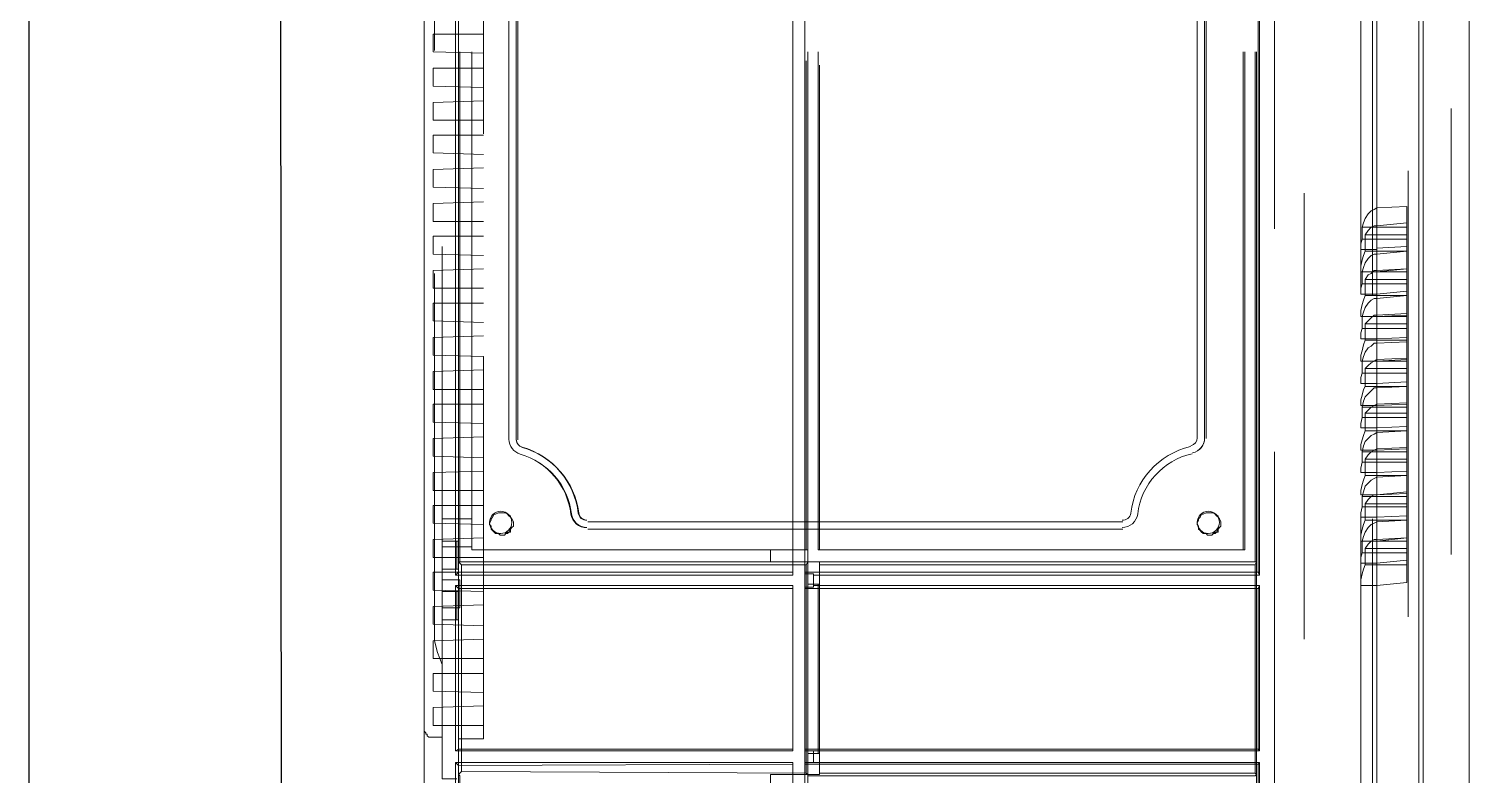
# Model space of a CAD drawing. Header units: millimetres. Extents: x 2788 to 2954, y 1337 to 1391.
# Drawn here: x 2902.646 to 2903.671, y 1353.417 to 1353.948 of the extents above; entities that cross this region are included whole.
import ezdxf

# ---------------------------------------------------------------- set-up
doc = ezdxf.new("R2010")
doc.units = ezdxf.units.MM
doc.layers.add('PDF_0', color=7, linetype='Continuous')

msp = doc.modelspace()

# ---------------------------------------------------------------- linework, layer by layer
at = {"layer": 'PDF_0', "lineweight": 25}
for points in [[(2902.8256, 1353.3319), (2902.8246, 1354.7162)], [(2902.6457, 1354.712), (2902.6457, 1349.0507)]]:
    msp.add_lwpolyline(points, dxfattribs=at)
at = {"layer": 'PDF_0', "lineweight": 15}
for points in [[(2903.6056, 1354.5246), (2903.6056, 1352.4534), (2903.6056, 1352.4513), (2903.522, 1352.4513), (2903.522, 1352.4534), (2903.522, 1352.5116), (2902.9494, 1352.5116), (2902.9494, 1352.4555), (2902.9494, 1352.4513), (2902.9272, 1352.4513), (2902.9272, 1352.4555), (2902.9272, 1352.6683)], [(2902.9516, 1354.4537), (2902.9516, 1353.5615), (2902.9494, 1353.5594)], [(2903.1897, 1353.5615), (2903.1897, 1353.5922), (2903.1897, 1353.5975), (2903.1897, 1354.4114), (2903.1897, 1354.4167), (2903.1897, 1354.4537)], [(2903.1982, 1354.4537), (2903.1982, 1354.4167), (2903.1982, 1354.4114), (2903.1982, 1353.5975), (2903.1982, 1353.5922), (2903.1982, 1353.5615)], [(2903.521, 1353.5615), (2903.521, 1354.4537)], [(2903.6702, 1352.5804), (2903.6702, 1352.5794), (2903.6702, 1352.5762), (2903.6702, 1352.5645), (2903.6702, 1352.5582), (2903.6702, 1352.5201), (2903.6702, 1352.4714), (2903.6437, 1352.4703), (2903.6416, 1352.4735), (2903.6406, 1352.4767), (2903.6406, 1352.4809), (2903.6395, 1352.4926), (2903.6384, 1352.5063), (2903.6384, 1354.3902), (2903.6395, 1354.405), (2903.6406, 1354.4167), (2903.6406, 1354.422), (2903.6416, 1354.4262), (2903.6427, 1354.4283), (2903.6437, 1354.4283)], [(2903.6712, 1352.6905), (2903.6712, 1354.4124)], [(2903.6384, 1354.3902), (2903.6374, 1354.3902), (2903.6353, 1354.3902), (2903.6353, 1352.5063), (2903.6374, 1352.5063), (2903.6384, 1352.5063)], [(2902.9939, 1354.3659), (2902.9939, 1353.6557)], [(2903.4839, 1353.6568), (2903.4839, 1354.3659)], [(2903.6056, 1353.7922), (2903.6268, 1353.7933), (2903.6268, 1353.7774), (2903.6056, 1353.7753)], [(2903.6268, 1353.7901), (2903.6056, 1353.7901)], [(2903.6056, 1353.7594), (2903.6268, 1353.7615), (2903.6268, 1353.7446), (2903.6056, 1353.7436)], [(2903.6268, 1353.7584), (2903.6056, 1353.7584)], [(2903.6056, 1353.7277), (2903.6268, 1353.7287), (2903.6268, 1353.7129), (2903.6056, 1353.7118)], [(2903.6268, 1353.7266), (2903.6056, 1353.7266)], [(2903.6056, 1353.6959), (2903.6268, 1353.697), (2903.6268, 1353.6811), (2903.6056, 1353.6801)], [(2903.6268, 1353.6938), (2903.6056, 1353.6938)], [(2903.6056, 1353.6642), (2903.6268, 1353.6652), (2903.6268, 1353.6494), (2903.6056, 1353.6483)], [(2903.6268, 1353.6621), (2903.6056, 1353.6621)], [(2903.6056, 1353.6324), (2903.6268, 1353.6335), (2903.6268, 1353.6176), (2903.6056, 1353.6166)], [(2903.6268, 1353.6303), (2903.6056, 1353.6303)], [(2903.6056, 1353.6007), (2903.6268, 1353.6017), (2903.6268, 1353.5859), (2903.6056, 1353.5837)], [(2903.6268, 1353.5986), (2903.6056, 1353.5986)], [(2903.6056, 1353.5679), (2903.6268, 1353.57), (2903.6268, 1353.5541), (2903.6056, 1353.552)], [(2903.6268, 1353.5668), (2903.6056, 1353.5668)], [(2903.1897, 1353.5594), (2903.1897, 1353.5615), (2902.9516, 1353.5615)], [(2903.2045, 1353.5594), (2903.2045, 1353.5605), (2903.1982, 1353.5605), (2903.1982, 1353.5615), (2903.521, 1353.5615), (2903.522, 1353.5594)], [(2903.1982, 1353.5605), (2903.1982, 1353.5509)], [(2903.2045, 1353.5605), (2903.2045, 1353.5509)], [(2902.9494, 1353.552), (2902.9516, 1353.5499), (2903.1897, 1353.5499), (2903.1897, 1353.552)], [(2902.9516, 1353.5499), (2902.9516, 1353.4356)], [(2903.1897, 1353.4356), (2903.1897, 1353.5499)], [(2903.2045, 1353.552), (2903.2045, 1353.5509), (2903.1982, 1353.5509), (2903.1982, 1353.5499), (2903.521, 1353.5499), (2903.522, 1353.552)], [(2903.1982, 1353.5499), (2903.1982, 1353.4356)], [(2903.521, 1353.4356), (2903.521, 1353.5499)], [(2903.1897, 1353.4345), (2903.1897, 1353.4356), (2902.9516, 1353.4356), (2902.9494, 1353.4345)], [(2903.522, 1353.4345), (2903.521, 1353.4356), (2903.1982, 1353.4356), (2903.1982, 1353.4345), (2903.2045, 1353.4345), (2903.2045, 1353.426), (2903.1982, 1353.426), (2903.1982, 1353.425), (2903.521, 1353.425), (2903.522, 1353.426)], [(2903.1982, 1353.4345), (2903.1982, 1353.426)], [(2902.9494, 1352.5222), (2902.9516, 1352.5243), (2902.9516, 1353.4239), (2902.9494, 1353.426)], [(2902.9516, 1353.4239), (2903.1897, 1353.425), (2903.1897, 1353.426)], [(2903.522, 1353.2027), (2903.521, 1353.2027), (2903.4797, 1353.2027), (2903.4744, 1353.2027), (2903.1897, 1353.2027), (2903.1897, 1353.3689), (2903.1897, 1353.3742), (2903.1897, 1353.425)], [(2903.1982, 1353.425), (2903.1982, 1353.3742), (2903.1982, 1353.3689), (2903.1982, 1353.2112), (2903.4744, 1353.2112), (2903.4797, 1353.2112), (2903.521, 1353.2112), (2903.522, 1353.2112)], [(2903.521, 1353.2112), (2903.521, 1353.425)]]:
    msp.add_lwpolyline(points, dxfattribs=at)
for points in [[(2903.1897, 1354.4558), (2902.9494, 1354.4558), (2902.9494, 1353.5594), (2903.1897, 1353.5594)], [(2903.2045, 1353.426), (2903.2045, 1353.4345), (2903.522, 1353.4345), (2903.522, 1353.552), (2903.2045, 1353.552), (2903.2045, 1353.5594), (2903.522, 1353.5594), (2903.522, 1354.4558), (2903.1982, 1354.4558), (2903.1982, 1353.2112), (2903.522, 1353.2112), (2903.522, 1353.426)], [(2902.9875, 1354.3659), (2902.9875, 1353.6557)], [(2903.4776, 1353.6568), (2903.4776, 1354.3659)], [(2903.0436, 1353.5975), (2903.1897, 1353.5975)], [(2903.1982, 1353.5975), (2903.4246, 1353.5975)], [(2903.0436, 1353.5922), (2903.1897, 1353.5922)], [(2903.1982, 1353.5922), (2903.4246, 1353.5922)], [(2902.9516, 1353.5636), (2902.9516, 1353.5837), (2902.9505, 1353.5837), (2902.9505, 1353.5636)], [(2903.1897, 1353.552), (2902.9494, 1353.552), (2902.9494, 1353.4345), (2903.1897, 1353.4345)], [(2902.9516, 1353.5276), (2902.9516, 1353.5478), (2902.9505, 1353.5478), (2902.9505, 1353.5276)], [(2902.9494, 1352.5222), (2903.522, 1352.5222), (2903.522, 1353.2027), (2903.1897, 1353.2027), (2903.1897, 1353.426), (2902.9494, 1353.426)]]:
    msp.add_lwpolyline(points, close=True, dxfattribs=at)
for points in [[(2902.9928, 1353.6562, 0.334001), (2902.9971, 1353.6504, -0.301411), (2903.0373, 1353.6037, 0.379972), (2903.0431, 1353.5986, -0.379972), (2903.0369, 1353.6035, 0.301411), (2902.997, 1353.6506, -0.334001), (2902.9928, 1353.6557), (2902.9928, 1354.3659, -0.334001), (2902.997, 1354.372, 0.244051), (2903.0343, 1354.4076, -0.320046), (2903.0399, 1354.4114, 0.320046), (2903.0344, 1354.4075, -0.244051), (2902.9971, 1354.3723, 0.334001), (2902.9928, 1354.3664)], [(2903.4829, 1354.3664, 0.347674), (2903.4739, 1354.3768, -0.257069), (2903.4378, 1354.4092, 0.320044), (2903.4273, 1354.4167, -0.320044), (2903.438, 1354.4093, 0.257069), (2903.4743, 1354.3772, -0.347674), (2903.4829, 1354.3659), (2903.4829, 1353.6568, -0.347674), (2903.4743, 1353.6465, 0.347674), (2903.4829, 1353.6573)], [(2902.9272, 1354.1627), (2902.9272, 1352.8154, 0.3159), (2902.9187, 1352.8043)], [(2902.9956, 1353.6456, -0.333947), (2902.9875, 1353.6562, 0.333947), (2902.9956, 1353.6456, -0.30136), (2903.0316, 1353.6029, 0.379916), (2903.0431, 1353.5933, -0.379916), (2903.0321, 1353.6031, 0.30136), (2902.9956, 1353.6456)], [(2903.4303, 1353.6035, -0.314796), (2903.4727, 1353.651, 0.314796), (2903.4303, 1353.6035, -0.379916), (2903.4241, 1353.5986, 0.379916), (2903.4303, 1353.6035)], [(2903.4352, 1353.6031, -0.37997), (2903.4241, 1353.5933, 0.37997), (2903.4352, 1353.6031, -0.314821), (2903.4739, 1353.6459, 0.314821), (2903.4352, 1353.6031)], [(2902.9817, 1353.6049, 0.414214), (2902.9738, 1353.597, 0.414214), (2902.9817, 1353.589)], [(2903.4855, 1353.6049, 0.414214), (2903.4776, 1353.597, 0.414214), (2903.4855, 1353.589)]]:
    msp.add_lwpolyline(points, format="xyb", dxfattribs=at)
at = {"layer": 'PDF_0', "lineweight": 0}
for points in [[(2902.9346, 1354.186), (2902.9346, 1353.933)], [(2902.9516, 1354.1457), (2902.9695, 1354.1447), (2902.9695, 1354.1288), (2902.9695, 1353.8737)], [(2903.5326, 1354.1235), (2903.5326, 1353.806)], [(2903.6056, 1353.8208), (2903.6056, 1354.1034), (2903.6035, 1354.1034), (2903.6014, 1354.1023), (2903.5993, 1354.1002), (2903.5972, 1354.0971), (2903.5972, 1354.0854), (2903.5961, 1354.0822), (2903.595, 1354.0791), (2903.594, 1354.0748), (2903.594, 1354.0706), (2903.6056, 1354.0706)], [(2903.594, 1354.0801), (2903.594, 1353.7626)], [(2903.6025, 1354.0759), (2903.6025, 1353.7584)], [(2902.9695, 1353.9446), (2902.9336, 1353.9446), (2902.9336, 1353.9319), (2902.9695, 1353.9309)], [(2902.9516, 1353.9319), (2902.9516, 1353.5689), (2902.9537, 1353.5668), (2903.1992, 1353.5668), (2903.1992, 1353.4186)], [(2902.9526, 1353.9319), (2902.9526, 1353.5689), (2902.9516, 1353.5689), (2902.9516, 1353.4176), (2902.9537, 1353.4197)], [(2903.1992, 1353.9256), (2903.1992, 1353.5975), (2903.1992, 1353.5922), (2903.1992, 1353.5774), (2903.2003, 1353.5774), (2903.1738, 1353.5774), (2902.9611, 1353.5774), (2902.9611, 1353.9319), (2902.9611, 1353.5774), (2903.1992, 1353.5774)], [(2903.2003, 1353.5689), (2903.2003, 1353.9319)], [(2903.2077, 1353.9319), (2903.2077, 1353.5774)], [(2903.5114, 1353.9319), (2903.5114, 1353.5774), (2903.5104, 1353.5774), (2903.2087, 1353.5774), (2903.2087, 1353.5922), (2903.2087, 1353.5975), (2903.2087, 1353.9224)], [(2903.5104, 1353.5774), (2903.5104, 1353.9319)], [(2903.5188, 1353.9319), (2903.5188, 1353.5689), (2903.5199, 1353.5689), (2903.5199, 1353.9319)], [(2902.9695, 1353.9203), (2902.9336, 1353.9203), (2902.9336, 1353.9076), (2902.9695, 1353.9065)], [(2902.9516, 1353.9118), (2902.9516, 1353.5943)], [(2902.9695, 1353.897), (2902.9336, 1353.896), (2902.9336, 1353.8833), (2902.9695, 1353.8833)], [(2903.6585, 1353.5742), (2903.6585, 1353.8917)], [(2902.9695, 1353.8727), (2902.9336, 1353.8727), (2902.9336, 1353.86), (2902.9695, 1353.8589)], [(2902.9695, 1353.8494), (2902.9336, 1353.8483), (2902.9336, 1353.8356), (2902.9695, 1353.8346)], [(2903.6279, 1353.5298), (2903.6279, 1353.8473)], [(2902.9695, 1353.8251), (2902.9336, 1353.824), (2902.9336, 1353.8113), (2902.9695, 1353.8113)], [(2903.5538, 1353.8314), (2903.5538, 1353.5139)], [(2903.595, 1353.8071), (2903.595, 1353.7986), (2903.6268, 1353.7986), (2903.6268, 1353.8071)], [(2903.5972, 1353.8018), (2903.5993, 1353.8049), (2903.6014, 1353.8071), (2903.6035, 1353.8081), (2903.6056, 1353.8081), (2903.6268, 1353.8102)], [(2903.6268, 1353.8018), (2903.5972, 1353.8018), (2903.5972, 1353.7901), (2903.6056, 1353.7901)], [(2903.6056, 1353.8081), (2903.6056, 1353.788)], [(2902.9695, 1353.8007), (2902.9336, 1353.8007), (2902.9336, 1353.788), (2902.9695, 1353.787)], [(2902.9399, 1353.7933), (2902.9399, 1353.5837), (2902.9505, 1353.5837)], [(2903.595, 1353.7986), (2903.594, 1353.7954), (2903.594, 1353.7922)], [(2903.6056, 1353.7912), (2903.594, 1353.7912)], [(2903.6268, 1353.7986), (2903.6268, 1353.7933)], [(2903.5972, 1353.7901), (2903.5961, 1353.787), (2903.595, 1353.7838), (2903.594, 1353.7795), (2903.594, 1353.7753), (2903.6056, 1353.7753)], [(2903.6268, 1353.7901), (2903.6056, 1353.788), (2903.6035, 1353.788), (2903.6014, 1353.787), (2903.5993, 1353.7848), (2903.5972, 1353.7817), (2903.5961, 1353.7785), (2903.595, 1353.7753)], [(2902.9695, 1353.7774), (2902.9336, 1353.7764), (2902.9336, 1353.7637), (2902.9695, 1353.7637)], [(2902.9346, 1353.7742), (2902.9346, 1353.5213), (2902.9346, 1353.5128), (2902.9367, 1353.5044), (2902.9399, 1353.4959)], [(2903.6056, 1353.7764), (2903.6268, 1353.7774), (2903.6268, 1353.7753), (2903.595, 1353.7753), (2903.595, 1353.7668), (2903.594, 1353.7637), (2903.594, 1353.7594), (2903.6056, 1353.7594)], [(2903.6056, 1353.7563), (2903.6056, 1353.7764), (2903.6035, 1353.7764), (2903.6014, 1353.7742), (2903.5993, 1353.7732), (2903.5972, 1353.77), (2903.5972, 1353.7584), (2903.5961, 1353.7552), (2903.595, 1353.752), (2903.594, 1353.7478), (2903.594, 1353.7436), (2903.6056, 1353.7436)], [(2903.6268, 1353.7753), (2903.6268, 1353.7668), (2903.595, 1353.7668)], [(2903.6268, 1353.77), (2903.5972, 1353.77)], [(2903.6268, 1353.7668), (2903.6268, 1353.7615)], [(2902.9695, 1353.7531), (2902.9336, 1353.7531), (2902.9336, 1353.7404), (2902.9695, 1353.7393)], [(2903.6268, 1353.7584), (2903.6056, 1353.7563), (2903.6035, 1353.7563), (2903.6014, 1353.7552), (2903.5993, 1353.7531), (2903.5972, 1353.7499), (2903.5961, 1353.7467), (2903.595, 1353.7436)], [(2903.6056, 1353.7584), (2903.5972, 1353.7584)], [(2903.6056, 1353.7277), (2903.594, 1353.7277), (2903.594, 1353.7319), (2903.595, 1353.7351), (2903.595, 1353.7436), (2903.6268, 1353.7436), (2903.6268, 1353.7446)], [(2903.6268, 1353.7436), (2903.6268, 1353.7351), (2903.595, 1353.7351)], [(2903.6268, 1353.7457), (2903.6056, 1353.7446), (2903.6035, 1353.7446), (2903.6014, 1353.7425), (2903.5993, 1353.7404), (2903.5972, 1353.7383)], [(2903.6056, 1353.7446), (2903.6056, 1353.7245)], [(2902.9695, 1353.7298), (2902.9336, 1353.7287), (2902.9336, 1353.716), (2902.9695, 1353.715), (2902.9695, 1353.4589), (2902.9695, 1353.443), (2902.9516, 1353.443)], [(2903.6268, 1353.7383), (2903.5972, 1353.7383), (2903.5972, 1353.7266)], [(2903.6268, 1353.7351), (2903.6268, 1353.7287)], [(2903.6056, 1353.7118), (2903.594, 1353.7118), (2903.594, 1353.716), (2903.595, 1353.7192), (2903.5961, 1353.7234), (2903.5972, 1353.7266), (2903.6056, 1353.7266)], [(2903.6268, 1353.7256), (2903.6056, 1353.7245), (2903.6035, 1353.7245), (2903.6014, 1353.7224), (2903.5993, 1353.7213), (2903.5972, 1353.7182), (2903.5961, 1353.715), (2903.595, 1353.7118), (2903.6268, 1353.7118)], [(2903.595, 1353.7118), (2903.595, 1353.7033)], [(2903.5972, 1353.6938), (2903.5972, 1353.7065), (2903.5993, 1353.7086), (2903.6014, 1353.7107), (2903.6035, 1353.7118), (2903.6056, 1353.7129), (2903.6056, 1353.6928)], [(2903.6056, 1353.7129), (2903.6268, 1353.7139)], [(2903.6268, 1353.7129), (2903.6268, 1353.7118), (2903.6268, 1353.7033), (2903.6268, 1353.697)], [(2902.9695, 1353.7055), (2902.9336, 1353.7044), (2902.9336, 1353.6917), (2902.9695, 1353.6917)], [(2903.6056, 1353.6959), (2903.594, 1353.6959), (2903.594, 1353.7002), (2903.595, 1353.7033), (2903.6268, 1353.7033)], [(2903.6268, 1353.7065), (2903.5972, 1353.7065)], [(2903.6056, 1353.6801), (2903.594, 1353.6801), (2903.594, 1353.6843), (2903.595, 1353.6875), (2903.5961, 1353.6917), (2903.5972, 1353.6938), (2903.6056, 1353.6938)], [(2903.6268, 1353.6938), (2903.6056, 1353.6928), (2903.6035, 1353.6928), (2903.6014, 1353.6906), (2903.5993, 1353.6885), (2903.5972, 1353.6864), (2903.5961, 1353.6832), (2903.595, 1353.679), (2903.6268, 1353.679)], [(2902.9695, 1353.6811), (2902.9336, 1353.6811), (2902.9336, 1353.6684), (2902.9695, 1353.6674)], [(2903.595, 1353.679), (2903.595, 1353.6716)], [(2903.6268, 1353.6822), (2903.6056, 1353.6811), (2903.6035, 1353.6801), (2903.6014, 1353.679), (2903.5993, 1353.6769), (2903.5972, 1353.6748)], [(2903.6056, 1353.6811), (2903.6056, 1353.661)], [(2903.6268, 1353.6652), (2903.6268, 1353.6716), (2903.6268, 1353.679), (2903.6268, 1353.6811)], [(2903.6056, 1353.6642), (2903.594, 1353.6642), (2903.594, 1353.6674), (2903.595, 1353.6716), (2903.6268, 1353.6716)], [(2903.5972, 1353.6621), (2903.5972, 1353.6748), (2903.6268, 1353.6748)], [(2903.6056, 1353.6483), (2903.594, 1353.6483), (2903.594, 1353.6525), (2903.595, 1353.6557), (2903.5961, 1353.6589), (2903.5972, 1353.6621), (2903.6056, 1353.6621)], [(2903.6268, 1353.6621), (2903.6056, 1353.661), (2903.6035, 1353.6599), (2903.6014, 1353.6589), (2903.5993, 1353.6568), (2903.5972, 1353.6547), (2903.5961, 1353.6515), (2903.595, 1353.6472), (2903.595, 1353.6398)], [(2902.9695, 1353.6578), (2902.9336, 1353.6568), (2902.9336, 1353.6441), (2902.9695, 1353.643)], [(2903.6268, 1353.6187), (2903.6056, 1353.6166), (2903.594, 1353.6166), (2903.594, 1353.6197), (2903.595, 1353.624), (2903.5961, 1353.6271), (2903.5972, 1353.6303), (2903.5972, 1353.642), (2903.5993, 1353.6451), (2903.6014, 1353.6472), (2903.6035, 1353.6483), (2903.6056, 1353.6494), (2903.6056, 1353.6293), (2903.6268, 1353.6303), (2903.6056, 1353.6293), (2903.6035, 1353.6282), (2903.6014, 1353.6271), (2903.5993, 1353.625), (2903.5972, 1353.6229), (2903.5961, 1353.6187), (2903.595, 1353.6155), (2903.595, 1353.6081)], [(2903.595, 1353.6472), (2903.6268, 1353.6472), (2903.6268, 1353.6494)], [(2903.6056, 1353.6494), (2903.6268, 1353.6504)], [(2903.5326, 1353.6472), (2903.5326, 1353.3297)], [(2903.6056, 1353.6324), (2903.594, 1353.6324), (2903.594, 1353.6356), (2903.595, 1353.6398), (2903.6268, 1353.6398), (2903.6268, 1353.6335)], [(2903.6268, 1353.642), (2903.5972, 1353.642)], [(2903.6268, 1353.6472), (2903.6268, 1353.6398)], [(2902.9695, 1353.6335), (2902.9336, 1353.6324), (2902.9336, 1353.6197), (2902.9695, 1353.6197)], [(2903.6056, 1353.6303), (2903.5972, 1353.6303)], [(2903.595, 1353.6155), (2903.6268, 1353.6155), (2903.6268, 1353.6176)], [(2902.9695, 1353.6091), (2902.9336, 1353.6091), (2902.9336, 1353.5964), (2902.9695, 1353.5954)], [(2903.6056, 1353.3022), (2903.6056, 1353.5848), (2903.6268, 1353.5859), (2903.6268, 1353.5837), (2903.595, 1353.5837), (2903.5961, 1353.5869), (2903.5972, 1353.5901), (2903.5993, 1353.5933), (2903.6014, 1353.5954), (2903.6035, 1353.5964), (2903.6056, 1353.5975), (2903.6056, 1353.6166), (2903.6035, 1353.6166), (2903.6014, 1353.6155), (2903.5993, 1353.6134), (2903.5972, 1353.6102), (2903.5972, 1353.5986), (2903.5961, 1353.5954), (2903.595, 1353.5922), (2903.594, 1353.588), (2903.594, 1353.5837), (2903.6056, 1353.5837)], [(2903.6056, 1353.6007), (2903.594, 1353.6007), (2903.594, 1353.6039), (2903.595, 1353.6081), (2903.6268, 1353.6081), (2903.6268, 1353.6155)], [(2903.6268, 1353.6102), (2903.5972, 1353.6102)], [(2903.6268, 1353.6017), (2903.6268, 1353.6081)], [(2902.9399, 1353.5996), (2902.9611, 1353.5996), (2902.9611, 1353.5795), (2902.9399, 1353.5795)], [(2902.9611, 1353.5795), (2902.9611, 1353.5996)], [(2902.9822, 1353.588), (2902.9844, 1353.588), (2902.9854, 1353.589), (2902.9865, 1353.589), (2902.9875, 1353.5901), (2902.9886, 1353.5922), (2902.9897, 1353.5933), (2902.9907, 1353.5943), (2902.9907, 1353.5964), (2902.9907, 1353.5975), (2902.9897, 1353.5996), (2902.9886, 1353.6007), (2902.9875, 1353.6017), (2902.9865, 1353.6028), (2902.9854, 1353.6039), (2902.9844, 1353.6039), (2902.9822, 1353.6039)], [(2902.9822, 1353.6039), (2902.9822, 1353.6039)], [(2902.9822, 1353.6039), (2902.9822, 1353.6039)], [(2903.1992, 1353.5975), (2903.1992, 1353.5975)], [(2903.2087, 1353.5975), (2903.2087, 1353.5975)], [(2903.486, 1353.588), (2903.4881, 1353.588), (2903.4892, 1353.589), (2903.4903, 1353.589), (2903.4913, 1353.5901), (2903.4924, 1353.5922), (2903.4934, 1353.5933), (2903.4945, 1353.5943), (2903.4945, 1353.5964), (2903.4945, 1353.5975), (2903.4934, 1353.5996), (2903.4924, 1353.6007), (2903.4913, 1353.6017), (2903.4903, 1353.6028), (2903.4892, 1353.6039), (2903.4881, 1353.6039), (2903.486, 1353.6039)], [(2903.486, 1353.6039), (2903.486, 1353.6039)], [(2903.486, 1353.6039), (2903.486, 1353.6039)], [(2903.594, 1353.6039), (2903.594, 1353.2863)], [(2903.6056, 1353.5986), (2903.5972, 1353.5986)], [(2903.6025, 1353.5996), (2903.6025, 1353.2821)], [(2902.9822, 1353.588), (2902.9822, 1353.588)], [(2902.9822, 1353.588), (2902.9822, 1353.588)], [(2903.1992, 1353.5922), (2903.1992, 1353.5922)], [(2903.2087, 1353.5922), (2903.2087, 1353.5922)], [(2903.486, 1353.588), (2903.486, 1353.588)], [(2903.486, 1353.588), (2903.486, 1353.588)], [(2902.9695, 1353.5859), (2902.9336, 1353.5848), (2902.9336, 1353.5721), (2902.9695, 1353.5721)], [(2902.9399, 1353.5837), (2902.9399, 1353.5636)], [(2902.9611, 1353.5774), (2902.9611, 1353.5774)], [(2903.1738, 1353.5774), (2903.1738, 1353.5689), (2903.2003, 1353.5689), (2903.1992, 1353.5668)], [(2903.2003, 1353.5774), (2903.2003, 1353.5689), (2903.2087, 1353.5689)], [(2903.5114, 1353.5774), (2903.2077, 1353.5774), (2903.2087, 1353.5774)], [(2903.6268, 1353.5837), (2903.6268, 1353.5753), (2903.595, 1353.5753), (2903.595, 1353.5837)], [(2903.5972, 1353.5668), (2903.5972, 1353.5785), (2903.5993, 1353.5816), (2903.6014, 1353.5837), (2903.6035, 1353.5848), (2903.6056, 1353.5848)], [(2903.6268, 1353.5785), (2903.5972, 1353.5785)], [(2902.9516, 1353.5689), (2902.9516, 1353.5689)], [(2902.9526, 1353.5689), (2903.1738, 1353.5689)], [(2902.9537, 1353.5668), (2902.9537, 1353.4197), (2903.1992, 1353.4186), (2903.2003, 1353.4176), (2903.2003, 1353.4165), (2903.5188, 1353.4165), (2903.5199, 1353.4176), (2903.5199, 1353.2144), (2903.5114, 1353.2144)], [(2903.2003, 1353.5689), (2903.2003, 1353.5689)], [(2903.2077, 1353.5531), (2903.2077, 1353.4324), (2903.2003, 1353.4324), (2903.2003, 1353.4176), (2903.2087, 1353.4176), (2903.2087, 1353.4186), (2903.2087, 1353.5668), (2903.2087, 1353.5689), (2903.2087, 1353.5531)], [(2903.5188, 1353.5689), (2903.2003, 1353.5689), (2903.2003, 1353.5531), (2903.2087, 1353.5531), (2903.2077, 1353.5531), (2903.2003, 1353.5531), (2903.2003, 1353.4324), (2903.2087, 1353.4324), (2903.2077, 1353.4324)], [(2903.2087, 1353.4186), (2903.5188, 1353.4186), (2903.5188, 1353.5668), (2903.2087, 1353.5668)], [(2903.5188, 1353.4186), (2903.5199, 1353.4176), (2903.5199, 1353.5689), (2903.5188, 1353.5668)], [(2903.595, 1353.5753), (2903.594, 1353.5721), (2903.594, 1353.5679), (2903.6056, 1353.5679)], [(2903.6056, 1353.5668), (2903.5972, 1353.5668), (2903.5961, 1353.5636), (2903.595, 1353.5605), (2903.594, 1353.5562), (2903.594, 1353.552), (2903.6056, 1353.552)], [(2903.6268, 1353.57), (2903.6268, 1353.5753)], [(2902.9695, 1353.5615), (2902.9336, 1353.5615), (2902.9336, 1353.5488), (2902.9695, 1353.5478)], [(2902.9505, 1353.5636), (2902.9399, 1353.5636), (2902.9399, 1353.5478), (2902.9505, 1353.5478)], [(2902.9399, 1353.5562), (2902.9526, 1353.5562), (2902.9526, 1353.5361), (2902.9399, 1353.5361)], [(2902.9516, 1353.5361), (2902.9516, 1353.5562)], [(2902.9399, 1353.5478), (2902.9399, 1353.5276)], [(2903.2003, 1353.5531), (2903.2003, 1353.5531)], [(2902.9695, 1353.5382), (2902.9336, 1353.5372), (2902.9336, 1353.5245), (2902.9695, 1353.5234)], [(2902.9505, 1353.5276), (2902.9399, 1353.5276), (2902.9399, 1353.4144), (2902.9505, 1353.4144)], [(2902.9695, 1353.5139), (2902.9336, 1353.5128), (2902.9336, 1353.5001), (2902.9695, 1353.5001)], [(2902.9695, 1353.4895), (2902.9336, 1353.4895), (2902.9336, 1353.4768), (2902.9695, 1353.4758)], [(2902.9695, 1353.4663), (2902.9336, 1353.4652), (2902.9336, 1353.4525), (2902.9695, 1353.4525)], [(2902.9272, 1353.4493), (2902.9272, 1353.4483), (2902.9283, 1353.4472), (2902.9283, 1353.4462), (2902.9293, 1353.4462), (2902.9293, 1353.4451), (2902.9304, 1353.444), (2902.9314, 1353.444), (2902.9325, 1353.444), (2902.9336, 1353.444), (2902.9399, 1353.444)], [(2902.9516, 1353.4356), (2902.9516, 1353.0482), (2902.9579, 1353.0471)], [(2903.2003, 1353.4324), (2903.2003, 1353.4324)], [(2903.2087, 1353.4324), (2903.2087, 1353.4176)], [(2902.9516, 1353.4176), (2902.9516, 1353.4176)], [(2902.9516, 1353.1932), (2902.9516, 1353.4176), (2902.9526, 1353.4165), (2902.9526, 1353.0493)], [(2903.2003, 1353.4081), (2903.2003, 1353.4176), (2903.1738, 1353.4176), (2903.1738, 1353.4081), (2903.2003, 1353.4081), (2903.1992, 1353.4081)]]:
    msp.add_lwpolyline(points, dxfattribs=at)
for points in [[(2903.6056, 1353.8208), (2903.6035, 1353.8198), (2903.6014, 1353.8187), (2903.5993, 1353.8166), (2903.5972, 1353.8134), (2903.5961, 1353.8102), (2903.595, 1353.8071), (2903.6268, 1353.8071), (2903.6268, 1353.8219)], [(2902.9907, 1353.5964), (2902.9907, 1353.5975), (2902.9897, 1353.5996), (2902.9886, 1353.6007), (2902.9886, 1353.6017), (2902.9865, 1353.6028), (2902.9854, 1353.6039), (2902.9844, 1353.6039), (2902.9822, 1353.6039), (2902.9812, 1353.6039), (2902.9801, 1353.6039), (2902.978, 1353.6028), (2902.977, 1353.6028), (2902.9759, 1353.6007), (2902.9748, 1353.5996), (2902.9748, 1353.5986), (2902.9738, 1353.5964), (2902.9738, 1353.5954), (2902.9748, 1353.5943), (2902.9748, 1353.5922), (2902.9759, 1353.5912), (2902.977, 1353.5901), (2902.978, 1353.589), (2902.9801, 1353.589), (2902.9812, 1353.588), (2902.9822, 1353.588), (2902.9844, 1353.588), (2902.9854, 1353.589), (2902.9865, 1353.5901), (2902.9886, 1353.5901), (2902.9886, 1353.5922), (2902.9897, 1353.5933), (2902.9907, 1353.5943)], [(2902.9907, 1353.5964), (2902.9907, 1353.5975), (2902.9897, 1353.5996), (2902.9886, 1353.6007), (2902.9886, 1353.6017), (2902.9865, 1353.6028), (2902.9854, 1353.6039), (2902.9844, 1353.6039), (2902.9822, 1353.6039), (2902.9812, 1353.6039), (2902.9801, 1353.6039), (2902.978, 1353.6028), (2902.977, 1353.6028), (2902.9759, 1353.6007), (2902.9748, 1353.5996), (2902.9748, 1353.5986), (2902.9738, 1353.5964), (2902.9738, 1353.5954), (2902.9748, 1353.5943), (2902.9748, 1353.5922), (2902.9759, 1353.5912), (2902.977, 1353.5901), (2902.978, 1353.589), (2902.9801, 1353.589), (2902.9812, 1353.588), (2902.9822, 1353.588), (2902.9844, 1353.588), (2902.9854, 1353.589), (2902.9865, 1353.5901), (2902.9886, 1353.5901), (2902.9886, 1353.5922), (2902.9897, 1353.5933), (2902.9907, 1353.5943)], [(2903.1897, 1353.5975), (2903.1982, 1353.5975)], [(2903.4945, 1353.5964), (2903.4945, 1353.5975), (2903.4934, 1353.5996), (2903.4924, 1353.6007), (2903.4924, 1353.6017), (2903.4903, 1353.6028), (2903.4892, 1353.6039), (2903.4881, 1353.6039), (2903.486, 1353.6039), (2903.485, 1353.6039), (2903.4839, 1353.6039), (2903.4818, 1353.6028), (2903.4807, 1353.6028), (2903.4797, 1353.6007), (2903.4786, 1353.5996), (2903.4786, 1353.5986), (2903.4776, 1353.5964), (2903.4776, 1353.5954), (2903.4786, 1353.5943), (2903.4786, 1353.5922), (2903.4797, 1353.5912), (2903.4807, 1353.5901), (2903.4818, 1353.589), (2903.4839, 1353.589), (2903.485, 1353.588), (2903.486, 1353.588), (2903.4881, 1353.588), (2903.4892, 1353.589), (2903.4903, 1353.5901), (2903.4924, 1353.5901), (2903.4924, 1353.5922), (2903.4934, 1353.5933), (2903.4945, 1353.5943)], [(2903.4945, 1353.5964), (2903.4945, 1353.5975), (2903.4934, 1353.5996), (2903.4924, 1353.6007), (2903.4924, 1353.6017), (2903.4903, 1353.6028), (2903.4892, 1353.6039), (2903.4881, 1353.6039), (2903.486, 1353.6039), (2903.485, 1353.6039), (2903.4839, 1353.6039), (2903.4818, 1353.6028), (2903.4807, 1353.6028), (2903.4797, 1353.6007), (2903.4786, 1353.5996), (2903.4786, 1353.5986), (2903.4776, 1353.5964), (2903.4776, 1353.5954), (2903.4786, 1353.5943), (2903.4786, 1353.5922), (2903.4797, 1353.5912), (2903.4807, 1353.5901), (2903.4818, 1353.589), (2903.4839, 1353.589), (2903.485, 1353.588), (2903.486, 1353.588), (2903.4881, 1353.588), (2903.4892, 1353.589), (2903.4903, 1353.5901), (2903.4924, 1353.5901), (2903.4924, 1353.5922), (2903.4934, 1353.5933), (2903.4945, 1353.5943)], [(2903.6268, 1353.5986), (2903.6056, 1353.5975)], [(2903.1897, 1353.5922), (2903.1982, 1353.5922)], [(2903.522, 1353.5615), (2903.521, 1353.5615)], [(2903.522, 1353.5499), (2903.521, 1353.5499)], [(2903.522, 1353.4356), (2903.521, 1353.4356)], [(2903.522, 1353.425), (2903.521, 1353.425)]]:
    msp.add_lwpolyline(points, close=True, dxfattribs=at)
at = {"layer": 'PDF_0', "lineweight": 15}
msp.add_lwpolyline([(2903.4731, 1353.6516, 0.347646), (2903.4776, 1353.6573, -0.347646)], format="xyb", close=True, dxfattribs=at)
for centre in [(2902.9817, 1353.597), (2903.4855, 1353.597)]:
    msp.add_circle(centre, 0.00794, dxfattribs=at)

doc.saveas('drawing.dxf')
